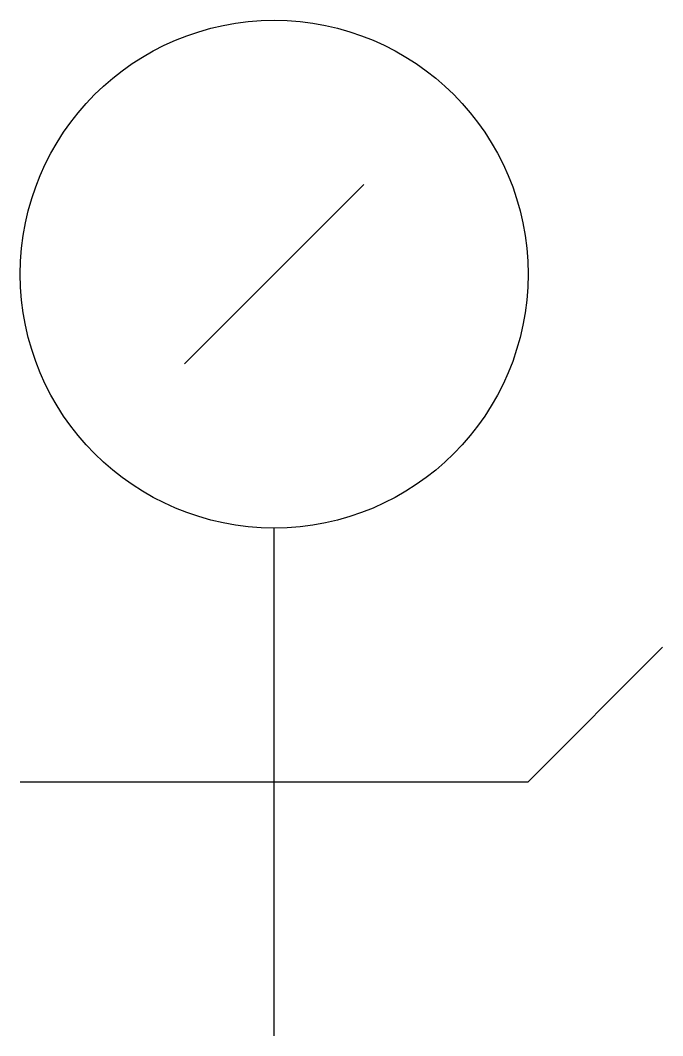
# Model space of a CAD drawing. Extents: x -0.042 to 0.064, y 0 to 0.167.
import ezdxf

# ---------------------------------------------------------------- set-up
doc = ezdxf.new("R2010")
doc.units = 0
doc.header["$LTSCALE"] = 25
doc.header["$MEASUREMENT"] = 0
doc.layers.get('0').update_dxf_attribs({"linetype": 'CONTINUOUS'})

msp = doc.modelspace()

# ---------------------------------------------------------------- linework, layer by layer
at = {"color": 7}
msp.add_line((0.01473, 0.13973), (-0.01473, 0.11027), dxfattribs=at)
for p, q in [((0, 0), (0, 0.08333)), ((0.04167, 0.04167), (0.06376, 0.06376)), ((-0.04167, 0.04167), (0.04167, 0.04167))]:
    msp.add_line(p, q)
msp.add_circle((0, 0.125), 0.04167)

doc.saveas('drawing.dxf')
